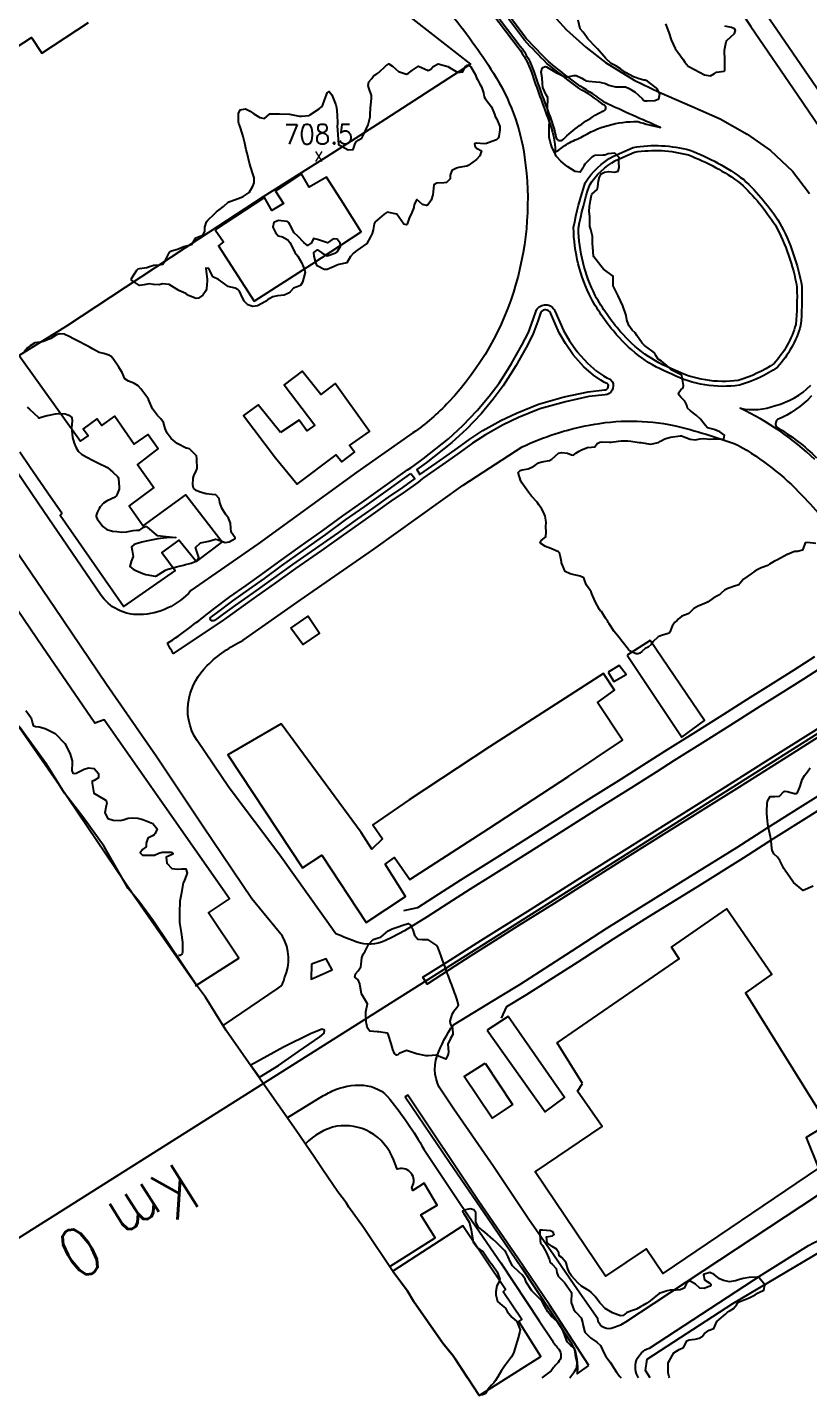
# Model space of a CAD drawing. Header units: metres. Extents: x 298520 to 308411, y 7433745 to 7450750.
# Drawn here: x 307827.6 to 307986, y 7433746.3 to 7434023.5 of the extents above; entities that cross this region are included whole.
import ezdxf
from ezdxf.enums import TextEntityAlignment as Align

# ---------------------------------------------------------------- set-up
doc = ezdxf.new("R2010")
doc.units = ezdxf.units.M
doc.header["$LTSCALE"] = 10
doc.linetypes.add('CONTINUO', pattern=[0])
for name, color, linetype in [('Area', 45, 'Continuous'), ('Area Verde e Lazer', 94, 'Continuous'), ('Curvas de Nivel 1m', 11, 'Continuous'), ('Edificações', 30, 'Continuous'), ('Linha Férrea', 251, 'TRACKS'), ('PLACA_KM', 45, 'Continuous'), ('Pontes e viadutos', 190, 'Continuous'), ('Pontos Cotados', 45, 'Continuous'), ('Vias Primárias', 230, 'Continuous')]:
    doc.layers.add(name, color=color, linetype=linetype)
doc.styles.add('ROMANS', font='romans', dxfattribs={"height": 0.2})
doc.styles.add('Style-STANDARD', font='STANDARD.shx')
doc.linetypes.add('TRACKS', pattern='A,0.15,[130,ltypeshp.shx,S=0.25,R=0,X=0,Y=0],0.15', length=0.3)

# ---------------------------------------------------------------- blocks, each defined once
blk = doc.blocks.new('ELVTXT_80')
at = {"layer": 'Pontos Cotados', "linetype": 'Continuous', "style": 'Style-STANDARD'}
for s, height, p in [('708.5', 4, (0, 4)), ('x', 3, (0, 0))]:
    blk.add_text(s, height=height, dxfattribs=at).set_placement(p, align=Align.MIDDLE_CENTER)

msp = doc.modelspace()

# ---------------------------------------------------------------- linework, layer by layer
at = {"layer": 'Area'}
msp.add_polyline3d([(307916.85, 7433749.95, 716.03), (307914.37, 7433753.79, 716.05), (307913.9, 7433754.4, 716.08), (307911.87, 7433756.95, 710.33), (307905.92, 7433765.46, 710.56), (307904.64, 7433767.64, 710.55), (307901.92, 7433771.24, 710.64), (307895.77, 7433780.43, 717.5), (307892.8, 7433784.55, 719.41), (307892.33, 7433785.31, 719.82), (307890.53, 7433787.65, 724.5), (307887.5, 7433792.05, 722.87), (307885.73, 7433794.72, 719.02), (307882.09, 7433800.03, 707.5), (307878.45, 7433805.22, 707.62), (307874.82, 7433810.43, 713.98), (307867.93, 7433820.3, 707.67), (307863.75, 7433827.04, 712.88), (307861.88, 7433829.47, 713.59), (307853.2, 7433842.43, 716.56), (307850.24, 7433846.51, 713.84), (307848.04, 7433849.07, 714.14), (307843.19, 7433857.61, 713.41), (307838.88, 7433863.61, 714.66), (307835.14, 7433868.41, 714.79), (307831.48, 7433874.23, 714.68), (307825.96, 7433881.88, 722.8)], dxfattribs=at)
at = {"layer": 'Area Verde e Lazer'}
for points in [[(307922.37, 7434026.47), (307927.53, 7434019.73, -0.082107), (307930.28, 7434014.58, 0.009656), (307933.8, 7434004.79, -0.049779), (307934.74, 7434001.32, 0.496197), (307936.01, 7434000.66, 0.040254), (307937, 7434001.56, -0.05942), (307944.18, 7434006.51, 0.843589), (307944.42, 7434007.85, 0.03449), (307939.39, 7434011.21, -0.010878), (307932.92, 7434016.2, -0.003733), (307928.36, 7434020.93), (307920.69, 7434031.28)], [(307986.54, 7433948.85, -0.10742), (307979.64, 7433944.05, 0.422898), (307979.58, 7433942.48, -0.064893), (307987.59, 7433936.3)]]:
    msp.add_lwpolyline(points, format="xyb", dxfattribs=at)
for points in [[(307946.85, 7433996.54), (307950.7, 7433998.24, -0.108449), (307961.6, 7433997.67, -0.068493), (307972.18, 7433991.91, -0.061974), (307979.24, 7433983.43, -0.081232), (307983.59, 7433970.93, -0.031935), (307983.37, 7433963.3, -0.111677), (307979.02, 7433955.45, -0.080114), (307971.73, 7433952.01, -0.15169), (307958.68, 7433954.15, -0.121981), (307947.88, 7433961.84, -0.052271), (307942.74, 7433969.18, -0.113308), (307939.34, 7433982.87, -0.035037), (307941.6, 7433991.59, -0.124435)], [(307938.13, 7433957.4), (307936.7, 7433959.51), (307935.42, 7433961.67), (307933.63, 7433965.68, 0.588712), (307931.72, 7433965.84), (307931.1, 7433964.02), (307930.09, 7433961.29), (307928.76, 7433958.68), (307926.64, 7433954.94), (307925.51, 7433953.12), (307924.08, 7433950.89), (307922.05, 7433948.17), (307919.58, 7433945.25), (307916.62, 7433942.14), (307913.66, 7433939.43), (307908.43, 7433935.31), (307906.55, 7433933.94), (307907.19, 7433932.96), (307912.01, 7433936.34), (307914.78, 7433938.27), (307917.3, 7433940.08), (307919.97, 7433941.83), (307923.6, 7433943.86), (307926.76, 7433945.38), (307931.21, 7433947.17), (307936.43, 7433948.66), (307941.29, 7433949.71), (307944.63, 7433950.06, 0.475378), (307945.35, 7433951.16), (307945.14, 7433951.39), (307944.62, 7433951.6), (307943.87, 7433952.08), (307942.36, 7433953.06), (307940.44, 7433954.78), (307938.26, 7433957.17)], [(307905.33, 7433933.11), (307906.13, 7433932.13), (307903.63, 7433930.34), (307900.76, 7433928.37), (307897.63, 7433926.13), (307894.57, 7433923.96), (307890.66, 7433921.22), (307886.69, 7433918.39), (307881.4, 7433914.71), (307877.07, 7433911.58), (307873.45, 7433909.06), (307869.81, 7433906.48), (307867.39, 7433904.72), (307866.28, 7433903.92), (307865.53, 7433903.38, -0.352816), (307864.83, 7433903.42, -0.535186), (307864.93, 7433904.1), (307866.25, 7433905.05), (307869.3, 7433907.37), (307872.54, 7433909.66), (307875.69, 7433911.84), (307879.17, 7433914.42), (307883.52, 7433917.56), (307888.11, 7433920.78), (307892.14, 7433923.73), (307896.03, 7433926.47), (307900.73, 7433929.81)]]:
    msp.add_lwpolyline(points, format="xyb", close=True, dxfattribs=at)
at = {"layer": 'Curvas de Nivel 1m', "flags": 128}
for points, elevation in [([(307987.42, 7433918.96), (307985.73, 7433919.18), (307985.31, 7433919.1), (307985.16, 7433918.69), (307984.76, 7433917.64), (307983.71, 7433917.37), (307983.11, 7433917.31), (307981.7, 7433916.75), (307981.66, 7433916.72), (307979.69, 7433915.65), (307979.07, 7433915.38), (307978.05, 7433914.77), (307977.84, 7433914.61), (307977.68, 7433914.53), (307976.39, 7433914.06), (307975.67, 7433913.72), (307975.1, 7433913.36), (307974.34, 7433912.81), (307973.65, 7433912.37), (307972.76, 7433911.71), (307972.02, 7433910.84), (307971.86, 7433910.61), (307971.63, 7433910.52), (307971.17, 7433910.38), (307969.62, 7433909.84), (307968.96, 7433909.54), (307968.24, 7433908.88), (307967.92, 7433908.57), (307967.61, 7433908.42), (307966.61, 7433907.89), (307965.59, 7433907.12), (307965.23, 7433906.92), (307963.58, 7433906.25), (307962.72, 7433905.8), (307961.9, 7433904.96), (307961.73, 7433904.79), (307961.56, 7433904.73), (307960.26, 7433904.27), (307959.54, 7433903.63), (307959.24, 7433903.29), (307958.89, 7433903), (307958.3, 7433902.23), (307957.88, 7433901.01), (307957.71, 7433900.81), (307957.51, 7433900.73), (307956.19, 7433900.34), (307955.5, 7433900.04), (307954.42, 7433899.05), (307954.04, 7433898.49), (307953.48, 7433897.99), (307952.85, 7433897.69), (307952.14, 7433897.07), (307951.77, 7433896.76), (307951.46, 7433896.63), (307951, 7433896.63), (307949.93, 7433897.1), (307949.47, 7433897.49), (307948.18, 7433899.12), (307947.5, 7433899.98), (307946.57, 7433901.14), (307945.53, 7433902.68), (307945.37, 7433902.99), (307945.27, 7433903.15), (307944.84, 7433903.86), (307944.03, 7433905.17), (307943.76, 7433905.37), (307943.57, 7433905.58), (307942.72, 7433907.19), (307942.06, 7433908.74), (307941.87, 7433909.2), (307941.62, 7433909.59), (307940.96, 7433910.54), (307940.72, 7433911.21), (307940.4, 7433911.98), (307939.64, 7433912.33), (307938.2, 7433912.69), (307937.65, 7433912.84), (307936.61, 7433913.26), (307935.88, 7433915.07), (307935.86, 7433915.27), (307935.69, 7433916.28), (307935.51, 7433917.08), (307935.3, 7433917.28), (307933.71, 7433917.95), (307932.66, 7433918.37), (307931.73, 7433918.94), (307931.57, 7433919.32), (307931.74, 7433919.58), (307932.73, 7433920.33), (307932.81, 7433921.31), (307932.73, 7433922.35), (307932.76, 7433923.31), (307932.59, 7433924.52), (307932.26, 7433925.32), (307931.81, 7433926.05), (307931.31, 7433926.82), (307930.93, 7433927.33), (307929.84, 7433928.57), (307929.21, 7433929.36), (307927.87, 7433931.25), (307927.79, 7433931.37), (307927.67, 7433931.57), (307927.13, 7433933.38), (307927.49, 7433933.78), (307927.9, 7433933.89), (307929.16, 7433934.11), (307929.91, 7433934.44), (307930.47, 7433934.79), (307931.24, 7433935.33), (307931.93, 7433935.54), (307933.46, 7433935.78), (307933.93, 7433936.03), (307935.25, 7433937.28), (307935.94, 7433937.43), (307937.08, 7433937.26), (307937.94, 7433936.9), (307938.32, 7433936.87), (307938.79, 7433937.24), (307939.48, 7433937.7), (307939.95, 7433937.94), (307941.16, 7433938.41), (307941.96, 7433938.47), (307942.63, 7433938.52), (307943.13, 7433939.19), (307943.65, 7433939.5), (307943.97, 7433939.54), (307945.65, 7433939.48), (307945.97, 7433939.49), (307947.42, 7433939.69), (307947.97, 7433939.74), (307949.31, 7433939.78), (307949.97, 7433939.71), (307951.61, 7433939.45), (307951.97, 7433939.4), (307953.96, 7433939.06), (307955.55, 7433939.45), (307955.97, 7433939.66), (307956.83, 7433940.18), (307957.99, 7433940.51), (307958.43, 7433940.56), (307959.99, 7433940.78), (307960.22, 7433940.75), (307961.98, 7433940.1), (307962.99, 7433939.94), (307963.98, 7433940.14), (307964.69, 7433940.22), (307965.98, 7433940.1), (307966.73, 7433940.15), (307967.98, 7433940.17), (307968.76, 7433940.11), (307968.96, 7433940.88), (307968, 7433941.56), (307966.83, 7433942.08), (307966.01, 7433942.26), (307965.46, 7433942.38), (307965.03, 7433942.92), (307964.03, 7433944.12), (307963.18, 7433944.95), (307962.05, 7433945.86), (307961.44, 7433946.35), (307961.27, 7433946.97), (307960.92, 7433947.83), (307960.08, 7433948.6), (307959.74, 7433948.99), (307959.61, 7433949.47), (307960.1, 7433950.06), (307960.56, 7433950.53), (307960.62, 7433950.98), (307960.53, 7433951.4), (307960.28, 7433952.99), (307960.14, 7433953.14), (307959.89, 7433953.24), (307958.15, 7433954.16), (307957.23, 7433955.02), (307956.17, 7433955.87), (307955.47, 7433956.33), (307954.98, 7433957.05), (307954.71, 7433957.57), (307954.19, 7433958), (307952.7, 7433959.08), (307952.21, 7433959.55), (307951.15, 7433961.1), (307950.8, 7433961.66), (307950.24, 7433962.16), (307949.55, 7433963.12), (307949.12, 7433964.27), (307949, 7433965.12), (307948.3, 7433967.13), (307947.36, 7433969.14), (307946.35, 7433971.15), (307946.37, 7433973.15), (307944.39, 7433974.51), (307943.84, 7433975.19), (307942.42, 7433977.03), (307942.37, 7433977.15), (307942.36, 7433977.2), (307942.24, 7433979), (307942.21, 7433979.2), (307942.17, 7433979.48), (307942.16, 7433981.2), (307941.84, 7433982.56), (307941.6, 7433983.21), (307941.65, 7433984.07), (307941.62, 7433985.21), (307941.52, 7433986.2), (307941.54, 7433987.22), (307941.79, 7433988.44), (307941.92, 7433989.21), (307942.03, 7433989.75), (307942.58, 7433990.22), (307943.13, 7433990.65), (307943.25, 7433991.19), (307943.39, 7433992.41), (307943.6, 7433993.19), (307943.93, 7433993.88), (307944.63, 7433994.18), (307945.5, 7433994.3), (307946.63, 7433994.22), (307947.39, 7433994.38), (307947.6, 7433995.14), (307947.52, 7433996.27), (307947.56, 7433997.14), (307946.67, 7433998.04), (307945.37, 7433997.87), (307944.67, 7433997.63), (307944.24, 7433997.61), (307942.67, 7433997.53), (307942.06, 7433997.21), (307940.65, 7433995.8), (307940.43, 7433995.44), (307940.36, 7433995.23), (307939.65, 7433994.22), (307938.63, 7433994.3), (307937.16, 7433995.26), (307936.65, 7433995.68), (307935.77, 7433996.4), (307934.92, 7433997.3), (307934.82, 7433997.45), (307934.67, 7433997.75), (307933.96, 7433999.31), (307933.59, 7434000.42), (307933.41, 7434001.31), (307933.38, 7434002.66), (307933.42, 7434003.31), (307933.44, 7434004.62), (307933.37, 7434005.31), (307933.07, 7434007.03), (307933.05, 7434007.32), (307933.14, 7434008.97), (307933.09, 7434009.32), (307932.81, 7434009.85), (307932.08, 7434011.33), (307932.03, 7434012.14), (307932, 7434013.33), (307931.75, 7434014.46), (307931.96, 7434015.33), (307932.61, 7434015.6), (307932.88, 7434015.52), (307933.21, 7434015.32), (307934.87, 7434014.33), (307936.62, 7434013.51), (307936.86, 7434013.46), (307938.37, 7434013.74), (307938.86, 7434013.78), (307940.02, 7434013.23), (307940.52, 7434012.9), (307940.85, 7434012.72), (307941.43, 7434012.63), (307942.85, 7434012.5), (307943.64, 7434012.39), (307944.84, 7434012.13), (307945.51, 7434011.84), (307946.84, 7434011.47), (307948.49, 7434011.48), (307948.84, 7434011.44), (307949.58, 7434011.12), (307950.82, 7434010.38), (307952.23, 7434009.09), (307952.48, 7434008.77), (307952.8, 7434008.65), (307953.23, 7434008.64), (307954.8, 7434008.7), (307955.65, 7434009.05), (307955.8, 7434010.06), (307955.28, 7434011.05), (307955.07, 7434011.29), (307954.84, 7434011.47), (307953.3, 7434012.63), (307952.85, 7434012.81), (307952.61, 7434012.84), (307951.66, 7434013.1), (307950.86, 7434013.35), (307950.49, 7434013.48), (307948.87, 7434014.39), (307947.87, 7434015.14), (307946.89, 7434015.76), (307945.96, 7434016.23), (307944.9, 7434017.18), (307943.16, 7434019.2), (307942.93, 7434019.46), (307941.24, 7434021.22), (307940.96, 7434021.6), (307940.25, 7434022.52), (307939.69, 7434023.24), (307939.29, 7434024.96)], 708), ([(307956.99, 7434024.23), (307957.44, 7434023.03), (307957.69, 7434022.3), (307958.11, 7434021.02), (307958.93, 7434019.23), (307959.06, 7434019.01), (307959.45, 7434018.47), (307960.53, 7434016.99), (307960.9, 7434016.44), (307961.58, 7434015.67), (307962.88, 7434014.96), (307964.87, 7434013.9), (307966.12, 7434013.67), (307966.87, 7434014.16), (307967.32, 7434014.46), (307968.88, 7434014.66), (307968.98, 7434014.79), (307969, 7434014.89), (307968.98, 7434016.81), (307968.98, 7434016.89), (307968.96, 7434018.85), (307968.96, 7434018.89), (307969.26, 7434020.57), (307969.41, 7434020.89), (307970.21, 7434021.63), (307970.97, 7434022.3), (307971.13, 7434022.87), (307970.98, 7434023.21), (307970.35, 7434023.51), (307968.99, 7434023.73)], 708), ([(307827.56, 7433946.57), (307828.04, 7433946.19), (307829.81, 7433944.54), (307829.92, 7433944.45), (307830.01, 7433944.44), (307830.1, 7433944.45), (307830.41, 7433944.54), (307831.64, 7433944.9), (307832.02, 7433944.96), (307833.32, 7433945.21), (307834.02, 7433945.31), (307835.27, 7433945.23), (307836.02, 7433944.99), (307836.66, 7433944.46), (307836.72, 7433943.75), (307836.6, 7433942.46), (307836.62, 7433941.83), (307836.8, 7433940.46), (307837.13, 7433939.29), (307837.43, 7433938.46), (307837.94, 7433937.66), (307838.57, 7433937.08), (307839.69, 7433936.42), (307839.92, 7433936.31), (307840.15, 7433936.19), (307841.91, 7433935.32), (307843.89, 7433934.38), (307844.96, 7433933.44), (307845.87, 7433932.55), (307846.03, 7433932.35), (307846.09, 7433932.13), (307846.25, 7433930.35), (307846.22, 7433929.97), (307845.83, 7433928.93), (307845.64, 7433928.54), (307845.44, 7433928.36), (307843.82, 7433927.59), (307843.08, 7433927.12), (307842.37, 7433926.39), (307842.15, 7433926.04), (307841.79, 7433925.21), (307841.55, 7433924.63), (307841.55, 7433924.4), (307841.77, 7433923.98), (307842.92, 7433922.39), (307843.75, 7433921.81), (307844.87, 7433921.48), (307845.74, 7433921.37), (307846.8, 7433921.28), (307847.74, 7433921.35), (307849.07, 7433921.63), (307849.75, 7433921.64), (307850.37, 7433921.67), (307851.24, 7433922.29), (307851.59, 7433922.44), (307851.75, 7433922.41), (307851.94, 7433922.28), (307853.74, 7433920.7), (307854.04, 7433920.56), (307855.73, 7433920.4), (307857.73, 7433920.21), (307855.87, 7433920.09), (307855.73, 7433920.08), (307854.08, 7433919.9), (307853.73, 7433919.85), (307852.4, 7433919.59), (307851.72, 7433919.44), (307850.8, 7433919.21), (307849.71, 7433918.91), (307849.26, 7433918.75), (307848.71, 7433918.31), (307848.9, 7433917.52), (307849.07, 7433916.31), (307848.64, 7433915.34), (307848.43, 7433914.32), (307849.08, 7433913.74), (307849.64, 7433913.48), (307851.03, 7433912.89), (307851.64, 7433912.7), (307853.56, 7433912.34), (307853.63, 7433912.34), (307853.79, 7433912.41), (307855.65, 7433913.59), (307856.09, 7433913.78), (307857.65, 7433914.16), (307857.86, 7433914.21), (307859.26, 7433914.59), (307859.66, 7433914.68), (307860.83, 7433915.01), (307861.67, 7433915.33), (307862.19, 7433915.64), (307862.35, 7433916.15), (307861.7, 7433918.16), (307862.75, 7433919.12), (307863.72, 7433919.33), (307864.4, 7433919.45), (307865.73, 7433919.82), (307866.09, 7433919.75), (307867.72, 7433919.18), (307868.5, 7433919.3), (307869.73, 7433919.97), (307869.78, 7433920.01), (307869.78, 7433920.06), (307869.73, 7433920.14), (307868.95, 7433921.28), (307868.86, 7433922.07), (307868.78, 7433923.09), (307868.37, 7433924.08), (307867.79, 7433924.92), (307867.04, 7433926.1), (307866.67, 7433927.25), (307866.49, 7433928.1), (307865.83, 7433928.85), (307865.04, 7433928.91), (307863.84, 7433929.01), (307862.63, 7433929.36), (307861.85, 7433929.7), (307861.33, 7433930.17), (307861.15, 7433930.87), (307861.25, 7433932.17), (307861.38, 7433932.66), (307861.89, 7433933.79), (307862.01, 7433934.04), (307862.04, 7433934.16), (307862, 7433936.08), (307862, 7433936.16), (307861.93, 7433936.73), (307860.51, 7433938.17), (307859.94, 7433938.25), (307859.85, 7433938.27), (307857.96, 7433939.22), (307856.77, 7433940.22), (307855.98, 7433941.3), (307855.67, 7433941.91), (307855.58, 7433942.24), (307855.22, 7433943.45), (307854.66, 7433944.25), (307854.02, 7433944.91), (307853.01, 7433946.27), (307852.21, 7433948.13), (307852.15, 7433948.28), (307852.06, 7433948.39), (307850.61, 7433950.29), (307850.1, 7433950.89), (307849.21, 7433951.42), (307848.11, 7433951.86), (307847.41, 7433952.34), (307846.86, 7433953.61), (307846.38, 7433954.35), (307846.14, 7433954.67), (307845, 7433956.37), (307844.63, 7433956.84), (307844.17, 7433957.14), (307843.13, 7433957.43), (307842.18, 7433957.67), (307840.83, 7433958.41), (307840.19, 7433958.8), (307839.46, 7433959.17), (307838.2, 7433959.79), (307836.85, 7433960.46), (307836.22, 7433960.8), (307835.07, 7433961.34), (307834.22, 7433961.45), (307833.52, 7433961.21), (307832.4, 7433960.52), (307832.28, 7433960.45), (307832.21, 7433960.41), (307830.88, 7433959.85), (307830.2, 7433959.76), (307829.15, 7433959.6), (307828.19, 7433959.03), (307827.94, 7433958.82), (307827.67, 7433958.58), (307826.96, 7433957.8)], 707), ([(307827.3, 7433885.1), (307827.73, 7433884.56), (307828.4, 7433883.67), (307828.68, 7433882.55), (307828.8, 7433882.08), (307829.27, 7433881.89), (307829.99, 7433881.81), (307831.26, 7433881.46), (307833.25, 7433880.5), (307835.22, 7433878.47), (307836.22, 7433876.46), (307836.72, 7433874.91), (307836.74, 7433874.45), (307836.61, 7433873), (307836.85, 7433872.45), (307837.15, 7433872.35), (307837.55, 7433872.44), (307839.16, 7433873.26), (307840.02, 7433873.55), (307841.16, 7433873.38), (307842.07, 7433872.39), (307842.04, 7433871.5), (307841.14, 7433870.97), (307840.75, 7433870.79), (307840.76, 7433870.4), (307841.1, 7433868.4), (307843.09, 7433867.25), (307843.61, 7433866.89), (307843.76, 7433866.37), (307843.62, 7433865.83), (307843.36, 7433864.38), (307843.96, 7433863.28), (307845.04, 7433862.9), (307846.52, 7433862.85), (307847.04, 7433863), (307848.03, 7433863.33), (307849.04, 7433863.37), (307850.05, 7433863.3), (307851.04, 7433863.04), (307853.03, 7433862.26), (307853.92, 7433861.15), (307853.52, 7433860.25), (307853.32, 7433859.94), (307853.01, 7433859.76), (307852.02, 7433859.24), (307851.72, 7433858.27), (307851.73, 7433857.52), (307850.97, 7433856.96), (307850.46, 7433856.29), (307850.96, 7433855.86), (307851.42, 7433855.82), (307852.96, 7433855.81), (307853.41, 7433855.8), (307854.25, 7433856.24), (307854.96, 7433856.42), (307856.77, 7433856.41), (307856.96, 7433856.36), (307857.1, 7433856.21), (307857.11, 7433856.06), (307856.96, 7433855.99), (307855.77, 7433855.4), (307855.87, 7433854.22), (307856.92, 7433853.1), (307858.16, 7433852.96), (307858.92, 7433853.09), (307859.77, 7433853.03), (307860.02, 7433852.17), (307859.48, 7433850.76), (307859.24, 7433850.18), (307859.17, 7433849.9), (307858.86, 7433848.19), (307858.56, 7433846.48), (307858.53, 7433846.19), (307858.49, 7433844.52), (307858.48, 7433844.19), (307858.44, 7433842.55), (307858.45, 7433842.19), (307858.77, 7433840.19), (307859.06, 7433838.19), (307859.1, 7433836.56), (307859.05, 7433836.19), (307859, 7433835.9), (307858.94, 7433835.74), (307858.51, 7433835.48), (307858.24, 7433835.48)], 708), ([(307986.9, 7433849.53), (307984.89, 7433848.68), (307982.91, 7433850.32), (307982.61, 7433850.7), (307981.82, 7433851.81), (307981.19, 7433852.72), (307980.94, 7433853.14), (307980.14, 7433854.73), (307979.65, 7433855.42), (307978.98, 7433856.03), (307978.6, 7433856.75), (307978.5, 7433857.25), (307978.37, 7433858.76), (307978.25, 7433859.53), (307978, 7433860.76), (307977.73, 7433862.08), (307977.63, 7433862.76), (307977.54, 7433864.3), (307977.51, 7433864.77), (307977.55, 7433866.31), (307977.62, 7433866.76), (307978.2, 7433867.68), (307979.12, 7433867.68), (307980.07, 7433867.78), (307980.94, 7433868.72), (307981.13, 7433868.8), (307981.65, 7433868.71), (307983.13, 7433868.29), (307983.49, 7433868.34), (307983.78, 7433868.69), (307984.2, 7433869.63), (307984.54, 7433870.69), (307984.7, 7433871.15), (307985.17, 7433871.97), (307985.67, 7433872.67), (307986.3, 7433873.55)], 708), ([(307937.58, 7433749.95), (307937.7, 7433750.14), (307938.55, 7433751.22), (307938.98, 7433751.95), (307939.05, 7433753.21), (307938.77, 7433754.23), (307938.65, 7433755.22), (307938.52, 7433755.97), (307937.78, 7433756.49), (307937.07, 7433757.24), (307936.55, 7433758.49), (307936.32, 7433759.24), (307935.82, 7433760.18), (307935.41, 7433760.83), (307935.05, 7433761.26), (307933.85, 7433762.37), (307933.11, 7433763.29), (307932.18, 7433765), (307932.05, 7433765.3), (307931.89, 7433765.56), (307930.15, 7433767.32), (307929.91, 7433767.57), (307928.75, 7433769.34), (307928.51, 7433769.91), (307927.95, 7433770.79), (307927.32, 7433771.36), (307925.97, 7433772.66), (307925.52, 7433773.38), (307925.05, 7433774.44), (307924.58, 7433775.39), (307924.35, 7433775.74), (307924.01, 7433776.08), (307922.64, 7433777.41), (307922.03, 7433777.98), (307920.34, 7433779.44), (307920.06, 7433779.66), (307919.05, 7433780.44), (307918.56, 7433781.46), (307918.55, 7433781.94), (307918.52, 7433783.46), (307918.1, 7433783.95), (307917.4, 7433784.18), (307916.1, 7433783.88), (307915.85, 7433783.74), (307915.94, 7433783.49), (307915.99, 7433783.39), (307916.09, 7433783.23), (307917.2, 7433781.48), (307917.59, 7433779.95), (307917.68, 7433779.47), (307918.02, 7433777.47), (307918.87, 7433776.31), (307920, 7433775.44), (307921.37, 7433773.43), (307921.97, 7433772.68), (307922.85, 7433771.41), (307923.39, 7433769.95), (307923.27, 7433769.41), (307922.77, 7433768.56), (307922.56, 7433767.41), (307922.55, 7433766.76), (307922.95, 7433765.41), (307923.87, 7433764.58), (307924.54, 7433764.06), (307924.9, 7433763.38), (307925.85, 7433762.27), (307926.87, 7433761.36), (307927.48, 7433759.69), (307927.44, 7433759.35), (307927.08, 7433758.07), (307926.88, 7433757.36), (307926.63, 7433756.5), (307926.31, 7433755.36), (307926.16, 7433754.96), (307925.75, 7433754.22), (307925.17, 7433753.38), (307924.56, 7433752.55), (307923.71, 7433751.4), (307922.97, 7433750.13), (307922.51, 7433749.41), (307922.15, 7433748.95), (307921.68, 7433748.44), (307921.21, 7433747.89), (307920.91, 7433747.43), (307920.39, 7433746.7), (307920.09, 7433746.57), (307919.66, 7433746.45)], 707), ([(307957.77, 7433749.95), (307957.7, 7433750.13), (307957.5, 7433750.99), (307957.48, 7433751.23), (307957.54, 7433752.99), (307957.59, 7433753.15), (307957.75, 7433753.49), (307958.69, 7433754.98), (307959.77, 7433755.68), (307960.63, 7433756.1), (307961.09, 7433756.95), (307961.31, 7433757.43), (307961.79, 7433757.62), (307962.96, 7433757.76), (307963.8, 7433757.98), (307964.4, 7433758.32), (307964.85, 7433758.9), (307965.82, 7433759.57), (307966.75, 7433759.95), (307967.18, 7433760.88), (307967.36, 7433761.36), (307967.84, 7433761.77), (307969.12, 7433762.85), (307969.49, 7433763.21), (307969.86, 7433763.45), (307970.72, 7433763.98), (307971.4, 7433764.82), (307971.58, 7433765.13), (307971.89, 7433765.31), (307972.93, 7433765.77), (307973.9, 7433766.18), (307975.14, 7433766.78), (307975.6, 7433767.09), (307975.91, 7433767.22), (307976.93, 7433767.74), (307977.08, 7433768.76), (307975.95, 7433770.21), (307975.53, 7433770.36), (307973.95, 7433770.25), (307972.69, 7433770.07), (307971.94, 7433769.87), (307971.17, 7433769.6), (307969.94, 7433769.41), (307968.74, 7433769.66), (307967.94, 7433770.03), (307966.84, 7433770.88), (307965.96, 7433771.31), (307964.7, 7433770.91), (307964.86, 7433769.83), (307965.94, 7433769.14), (307966.17, 7433768.89), (307966.14, 7433768.67), (307965.93, 7433768.51), (307964.78, 7433768.05), (307963.92, 7433768.14), (307963.04, 7433768.93), (307961.94, 7433769.52), (307961.5, 7433769.38), (307961.19, 7433768.95), (307960.77, 7433768.1), (307959.91, 7433767.76), (307959.16, 7433767.72), (307957.91, 7433767.7), (307957.31, 7433767.6), (307955.9, 7433767.13), (307955.82, 7433767.09), (307955.71, 7433767.01), (307953.89, 7433765.54), (307953.6, 7433765.33), (307953.16, 7433765.05), (307952.36, 7433764.57), (307951.88, 7433764.3), (307951.06, 7433763.88), (307949.87, 7433763.44), (307949.09, 7433763.09), (307948.37, 7433762.59), (307947.85, 7433762.53), (307946.25, 7433763.13), (307945.86, 7433763.31), (307944.74, 7433764.01), (307943.88, 7433764.92), (307943.69, 7433765.16), (307942.68, 7433766.39), (307942, 7433767.18), (307941.9, 7433767.27), (307941.6, 7433767.49), (307939.92, 7433768.49), (307939.17, 7433769.21), (307938.61, 7433769.89), (307937.95, 7433770.61), (307937.49, 7433771.23), (307937.18, 7433772.02), (307936.81, 7433773.24), (307935.99, 7433774.3), (307935.43, 7433774.69), (307935.38, 7433775.26), (307934.83, 7433776.09), (307934.02, 7433776.53), (307932.99, 7433777.29), (307932.83, 7433778.5), (307934.04, 7433778.72), (307934.38, 7433778.95), (307934.29, 7433779.28), (307934.2, 7433779.43), (307934.06, 7433779.54), (307933.63, 7433779.71), (307932.06, 7433779.84), (307931.49, 7433779.87), (307931.51, 7433779.31), (307931.55, 7433777.78), (307931.66, 7433777.3), (307932.02, 7433776.73), (307932.88, 7433775.29), (307933.44, 7433773.83), (307933.58, 7433773.28), (307933.98, 7433772.94), (307934.78, 7433772.09), (307934.92, 7433771.27), (307935.21, 7433770.53), (307935.94, 7433769.8), (307936.48, 7433769.24), (307937.9, 7433767.23), (307937.88, 7433765.23), (307938.37, 7433763.72), (307938.81, 7433763.22), (307939.85, 7433762.07), (307940.16, 7433761.2), (307940.24, 7433760.78), (307940.64, 7433759.19), (307941.8, 7433758.03), (307943.06, 7433757.17), (307943.78, 7433756.49), (307944.22, 7433755.6), (307944.38, 7433755.15), (307944.88, 7433754.27), (307945.74, 7433753.13), (307947.03, 7433751.12), (307947.7, 7433750.21), (307947.95, 7433749.95)], 707)]:
    msp.add_lwpolyline(points, dxfattribs=dict(at, elevation=elevation))
at = {"layer": 'Curvas de Nivel 1m', "elevation": 708, "flags": 128}
for points in [[(307916.89, 7434015.9), (307917.54, 7434015.5), (307918.46, 7434013.89), (307918.6, 7434013.49), (307918.66, 7434013.3), (307918.85, 7434012.94), (307919.37, 7434012.01), (307919.67, 7434011.48), (307920.05, 7434010.23), (307920.23, 7434009.47), (307920.41, 7434009.08), (307920.79, 7434008.63), (307921.72, 7434007.45), (307922.3, 7434005.91), (307922.47, 7434005.44), (307922.75, 7434004.91), (307923.39, 7434003.43), (307923.42, 7434002.74), (307923.21, 7434001.44), (307923.08, 7434001.06), (307922.7, 7434000.73), (307921.75, 7434000.39), (307920.69, 7434000), (307920.22, 7433999.94), (307918.69, 7434000.09), (307918.28, 7433999.9), (307918.32, 7433999.49), (307918.68, 7433999.04), (307919.67, 7433998.48), (307919.36, 7433997.48), (307918.66, 7433996.75), (307917.92, 7433996.23), (307916.98, 7433995.51), (307916.72, 7433995.43), (307916.64, 7433995.42), (307915.06, 7433995.11), (307914.63, 7433994.97), (307913.67, 7433994.51), (307913.33, 7433993.55), (307913.34, 7433992.82), (307912.6, 7433992.09), (307912.12, 7433992.04), (307910.6, 7433991.96), (307910.04, 7433991.59), (307909.87, 7433990.29), (307909.82, 7433989.59), (307909.48, 7433988.53), (307908.86, 7433987.61), (307908.54, 7433987.44), (307907.74, 7433987.62), (307906.55, 7433988.63), (307906.01, 7433987.64), (307905.93, 7433987.03), (307905.44, 7433985.65), (307905.11, 7433985.06), (307904.6, 7433983.66), (307904.49, 7433983.55), (307903.9, 7433983.67), (307902.52, 7433985.68), (307900.53, 7433986.1), (307899.92, 7433985.71), (307898.5, 7433984.46), (307898.1, 7433984.14), (307897.94, 7433983.74), (307897.72, 7433982.5), (307897.49, 7433981.74), (307897.15, 7433981.06), (307896.44, 7433979.75), (307894.43, 7433978.31), (307894.12, 7433978.09), (307893.74, 7433977.79), (307893.11, 7433977.1), (307892.4, 7433975.8), (307890.76, 7433975.45), (307890.4, 7433975.36), (307889.32, 7433974.9), (307888.38, 7433974.46), (307887.8, 7433974.44), (307886.39, 7433975.24), (307886.12, 7433975.87), (307885.73, 7433977.2), (307885.72, 7433977.88), (307886.43, 7433978.43), (307887.28, 7433977.86), (307888.42, 7433977.23), (307890.12, 7433977.82), (307890.43, 7433978.07), (307891.12, 7433979.13), (307891, 7433979.81), (307890.45, 7433980.6), (307889.62, 7433980.67), (307888.44, 7433979.85), (307886.45, 7433980.58), (307885.61, 7433980.72), (307885.2, 7433979.89), (307884.44, 7433979.35), (307883.69, 7433979.91), (307882.46, 7433981.21), (307881.71, 7433981.93), (307880.82, 7433983.61), (307880.64, 7433983.94), (307880.5, 7433984.09), (307880.24, 7433984.21), (307878.5, 7433984.39), (307878.18, 7433984.29), (307877.6, 7433983.98), (307877.41, 7433983.05), (307877.89, 7433981.98), (307878.46, 7433981.3), (307879.35, 7433981.07), (307880.45, 7433980.46), (307880.81, 7433979.94), (307881.2, 7433979.17), (307881.87, 7433977.93), (307882.42, 7433977.19), (307883.18, 7433975.91), (307883.82, 7433974.47), (307883.91, 7433973.9), (307883.61, 7433972.65), (307883.41, 7433971.91), (307883, 7433971.25), (307882.34, 7433970.97), (307881.55, 7433970.71), (307880.87, 7433969.93), (307880.59, 7433969.66), (307880.32, 7433969.51), (307879.65, 7433969.28), (307878.31, 7433969.11), (307877.35, 7433968.95), (307876.31, 7433968.33), (307875.89, 7433968), (307874.29, 7433967.12), (307873.36, 7433966.96), (307872.3, 7433967.29), (307871.54, 7433968.05), (307870.87, 7433969.5), (307870.63, 7433970.06), (307870.33, 7433970.38), (307869.74, 7433970.66), (307868.34, 7433971.01), (307866.85, 7433972.1), (307866.36, 7433972.43), (307865.24, 7433973), (307864.7, 7433974.14), (307864.38, 7433974.64), (307863.78, 7433974.75), (307863.87, 7433974.15), (307864.05, 7433972.45), (307864.04, 7433972.14), (307863.93, 7433970.54), (307863.82, 7433970.15), (307863.19, 7433969.28), (307862.31, 7433968.66), (307861.85, 7433968.62), (307860.31, 7433969.21), (307859.72, 7433969.59), (307858.32, 7433970.21), (307856.34, 7433971.42), (307855.01, 7433971.58), (307854.34, 7433971.33), (307853.21, 7433971.4), (307852.34, 7433971.59), (307851.28, 7433971.35), (307850.34, 7433971.21), (307848.76, 7433972.32), (307848.71, 7433972.67), (307849.81, 7433974.31), (307850.11, 7433974.58), (307850.38, 7433974.66), (307851.82, 7433974.85), (307852.38, 7433975.06), (307853.28, 7433975.38), (307854.39, 7433975.42), (307855.07, 7433975.58), (307855.53, 7433976.24), (307856.42, 7433977.95), (307856.55, 7433978.1), (307856.83, 7433978.23), (307858.03, 7433978.61), (307858.43, 7433978.74), (307859.34, 7433979.11), (307860.44, 7433979.4), (307861.01, 7433979.6), (307861.27, 7433980.17), (307861.76, 7433980.86), (307862.46, 7433981.18), (307863.21, 7433981.41), (307863.58, 7433982.15), (307863.59, 7433983.04), (307863.97, 7433984.15), (307864.21, 7433984.43), (307864.5, 7433984.71), (307865.23, 7433985.41), (307865.99, 7433986.12), (307866.53, 7433986.56), (307867.38, 7433987.25), (307868.35, 7433988.09), (307868.48, 7433988.15), (307868.54, 7433988.18), (307868.7, 7433988.24), (307870.55, 7433988.9), (307871.35, 7433989.26), (307872.56, 7433990.04), (307873.3, 7433991.32), (307873.62, 7433992.03), (307873.57, 7433993.06), (307873.28, 7433994.03), (307872.64, 7433996.04), (307872.16, 7433998.05), (307872, 7433998.71), (307871.69, 7434000.05), (307871.34, 7434001.41), (307871.16, 7434002.06), (307870.73, 7434003.37), (307870.56, 7434003.89), (307870.51, 7434004.06), (307870.44, 7434004.36), (307870.41, 7434006.07), (307870.77, 7434006.81), (307871.82, 7434007), (307872.77, 7434006.54), (307873.54, 7434006.03), (307874.75, 7434005.29), (307875.67, 7434005.09), (307876.76, 7434005.99), (307878.76, 7434005.97), (307880.76, 7434005.94), (307882.76, 7434005.55), (307883.16, 7434005.52), (307884.76, 7434005.65), (307884.88, 7434005.78), (307884.99, 7434005.9), (307886.77, 7434007.01), (307887.24, 7434007.4), (307887.51, 7434007.86), (307887.86, 7434008.8), (307888.25, 7434009.86), (307888.42, 7434010.25), (307888.81, 7434010.54), (307889.36, 7434009.84), (307889.77, 7434008.82), (307890.14, 7434007.83), (307890.27, 7434007.32), (307890.44, 7434005.82), (307890.5, 7434004.06), (307890.48, 7434003.82), (307890.44, 7434003.54), (307890.53, 7434001.82), (307890.68, 7433999.82), (307892.67, 7433998.74), (307893.67, 7433998.79), (307894.03, 7433999.79), (307894.2, 7434000.28), (307894.7, 7434000.69), (307895.4, 7434001.07), (307895.78, 7434001.76), (307896.73, 7434003.75), (307897.1, 7434005.4), (307897.14, 7434005.75), (307897.21, 7434007.31), (307897.22, 7434007.75), (307897.39, 7434009.15), (307897.4, 7434009.74), (307896.83, 7434011.27), (307896.69, 7434011.75), (307896.84, 7434012.5), (307897.43, 7434013.16), (307897.84, 7434013.74), (307898.45, 7434014.14), (307898.86, 7434014.4), (307900.28, 7434015.71), (307900.89, 7434016.13), (307901.66, 7434015.69), (307902.87, 7434014.55), (307904.46, 7434014.06), (307904.86, 7434014.21), (307905.68, 7434014.84), (307906.88, 7434015.63), (307908.87, 7434014.81), (307909.43, 7434015.05), (307909.91, 7434015.59), (307910.89, 7434016.15), (307912.88, 7434015.56), (307914.87, 7434014.39), (307915.88, 7434014.52), (307916.39, 7434015.52)], [(307910.62, 7433837.44), (307910.74, 7433837.16), (307911.34, 7433835.55), (307911.71, 7433834.55), (307912.08, 7433833.55), (307912.68, 7433831.94), (307912.78, 7433831.65), (307912.83, 7433831.54), (307913.33, 7433830.2), (307913.57, 7433829.53), (307914.14, 7433828.01), (307914.33, 7433827.51), (307914.41, 7433827.3), (307914.62, 7433826.73), (307914.97, 7433825.51), (307914.9, 7433825.2), (307914.59, 7433824.83), (307914, 7433824.1), (307913.66, 7433823.52), (307913.23, 7433822.2), (307913.41, 7433821.53), (307913.83, 7433820.81), (307913.85, 7433819.52), (307913.37, 7433818.67), (307912.88, 7433817.53), (307912.96, 7433816), (307912.89, 7433815.53), (307912.81, 7433815.21), (307912.47, 7433814.51), (307910.95, 7433815.08), (307910.48, 7433815.28), (307908.88, 7433815.18), (307908.48, 7433815.17), (307906.48, 7433815.61), (307904.49, 7433816.24), (307903.01, 7433815.65), (307902.75, 7433815.38), (307902.48, 7433815.33), (307902.05, 7433815.66), (307901.69, 7433816.47), (307901.36, 7433817.67), (307900.84, 7433819.37), (307900.67, 7433819.68), (307900.53, 7433819.8), (307898.88, 7433820.05), (307898.54, 7433820.06), (307897.02, 7433820.2), (307896.54, 7433820.8), (307896.35, 7433821.73), (307896.32, 7433821.97), (307896.21, 7433823.73), (307896.2, 7433824.11), (307896.6, 7433825.73), (307895.34, 7433827.74), (307895.1, 7433829.29), (307895.04, 7433829.75), (307894.66, 7433830.6), (307894, 7433831.09), (307894.12, 7433831.76), (307894.68, 7433832.37), (307895.23, 7433833.21), (307895.31, 7433833.74), (307895.4, 7433835.06), (307895.7, 7433835.74), (307896.1, 7433836.37), (307896.74, 7433837.73), (307897.71, 7433838.76), (307898.76, 7433839.05), (307899.25, 7433839.22), (307899.79, 7433839.69), (307900.78, 7433840.53), (307901.55, 7433840.9), (307902.79, 7433841.28), (307903.73, 7433841.65), (307904.8, 7433841.98), (307905.31, 7433841.62), (307905.73, 7433840.67), (307906.11, 7433839.62), (307906.76, 7433838.79), (307907.63, 7433838.73), (307908.76, 7433838.77), (307910.54, 7433837.56)]]:
    msp.add_lwpolyline(points, close=True, dxfattribs=at)
at = {"layer": 'Edificações'}
for points in [[(307900.81, 7434029.04), (307917.43, 7434016.06), (307900.23, 7434004.94), (307888.19, 7433997.24), (307875.39, 7433989.22)], [(307792.23, 7433997.92), (307828.48, 7434021.49), (307830.54, 7434018.32), (307840.04, 7434024.49)], [(307875.39, 7433989.22), (307862.55, 7433980.73), (307835.57, 7433962.97), (307825.95, 7433957.04), (307838.43, 7433939.67), (307839.94, 7433940.76), (307838.94, 7433942.15), (307841.78, 7433944.19), (307842.74, 7433942.85), (307845.35, 7433944.73), (307849.27, 7433939.07), (307852.09, 7433941.07), (307854.16, 7433938.21), (307849.93, 7433934.96), (307853.28, 7433930.31), (307848.27, 7433926.6), (307851.08, 7433922.51), (307859.72, 7433928.8), (307867.11, 7433919.29), (307861.81, 7433915.3), (307858.32, 7433919.62), (307854.91, 7433917.16), (307857.6, 7433913.47), (307847.13, 7433906.2), (307834.31, 7433924.63), (307834.63, 7433925.13), (307832.36, 7433928.31), (307828.17, 7433934.34), (307826.07, 7433937.45)], [(307861.68, 7433829.37), (307870.5, 7433834.97), (307864.32, 7433844.15), (307868.58, 7433846.97), (307855.05, 7433866.35), (307843.22, 7433883.23), (307841.28, 7433882.58), (307830.73, 7433898.03), (307816.9, 7433918.22), (307809.57, 7433929.12), (307807.53, 7433929.76), (307803.76, 7433936.05), (307806.99, 7433935.78), (307802.42, 7433942.93), (307791.77, 7433959.16), (307777.86, 7433981.2), (307765.67, 7433972.75), (307765.67, 7433972.75), (307788.14, 7433938.04), (307812.63, 7433900.86), (307834.11, 7433870.04), (307849.14, 7433847.79), (307861.88, 7433829.47)], [(307953.84, 7433749.95), (307952.89, 7433751.4), (307953.27, 7433753.72), (307970.59, 7433765), (307988.52, 7433775.62), (307991.21, 7433776.07), (307994.87, 7433775.92), (307999.13, 7433772.34), (308003.22, 7433766.65), (307998.72, 7433764.15), (308006.63, 7433752.41), (308002.98, 7433749.95)]]:
    msp.add_lwpolyline(points, dxfattribs=at)
for points in [[(307865.69, 7433982.51), (307867.4, 7433980.08), (307866.36, 7433979.26), (307873.59, 7433968.06), (307885.29, 7433975.54), (307895.26, 7433982.11), (307891.64, 7433987.9), (307888.29, 7433993.16), (307884.78, 7433991.17), (307883.21, 7433993.85), (307877.95, 7433990.31), (307879.52, 7433987.81), (307877.19, 7433986.39), (307875.69, 7433989.06)], [(307878.92, 7433941.42), (307874.43, 7433947.04), (307871.46, 7433944.9), (307877.92, 7433936.34), (307882.29, 7433931.01), (307890.19, 7433936.95), (307891.4, 7433935.48), (307893.95, 7433937.45), (307892.92, 7433938.82), (307896.96, 7433941.65), (307890.04, 7433951.37), (307887.1, 7433949.15), (307883.35, 7433953.89), (307879.69, 7433951.1), (307885.88, 7433942.92), (307884.29, 7433941.81), (307882.71, 7433943.95)], [(307881.01, 7433901.81), (307884.55, 7433904.27), (307886.86, 7433900.79), (307883.47, 7433898.52)], [(307949.19, 7433896.32), (307960.26, 7433879.73), (307964.84, 7433883.09), (307953.87, 7433899.31)], [(307945.32, 7433892.9), (307946.47, 7433891.04), (307948.98, 7433892.43), (307947.59, 7433894.22)], [(307900.14, 7433854.03), (307902.07, 7433855.37), (307905.14, 7433850.92), (307921.14, 7433861.23), (307937.36, 7433871.86), (307948.26, 7433879.1), (307943.16, 7433886.77), (307946.63, 7433889.27), (307944.42, 7433892.6), (307921.31, 7433877.77), (307905.02, 7433867.07), (307897.65, 7433861.98), (307899.62, 7433859.14), (307897.46, 7433857.03), (307895.26, 7433860.41), (307879.07, 7433882.46), (307868.24, 7433876.14), (307883.37, 7433853.25), (307887.29, 7433855.84), (307896.3, 7433842.2), (307904.26, 7433847.46), (307900.14, 7433854.03)], [(307940.13, 7433809.55), (307935.04, 7433817.81), (307959.76, 7433834.86), (307958.17, 7433837.17), (307969.42, 7433844.93), (307978.55, 7433831.69), (307973.15, 7433827.96), (307989.79, 7433801.29), (307985.51, 7433798.62), (307987.96, 7433792.43), (307956.41, 7433771.08), (307953.03, 7433776.07), (307944.84, 7433770.53), (307930.52, 7433791.69), (307944.12, 7433800.89), (307939.11, 7433808.01)], [(307920.81, 7433820.35), (307932.56, 7433803.81), (307936.48, 7433806.72), (307925.11, 7433823.13)], [(307920.43, 7433813.66), (307925.99, 7433805.32), (307921.82, 7433802.55), (307916.13, 7433811.01)]]:
    msp.add_lwpolyline(points, close=True, dxfattribs=at)
at = {"layer": 'Edificações', "elevation": 711.57}
msp.add_lwpolyline([(307901.08, 7433772.49), (307910.3, 7433778.34), (307907.4, 7433782.98), (307910.69, 7433784.92), (307908.08, 7433789.36), (307905.76, 7433787.91), (307905.57, 7433788.49), (307905.76, 7433788.98, 0.657378), (307902.57, 7433792.19), (307901.89, 7433794.03, 0.17685), (307897.06, 7433799.73, 0.157769), (307890.36, 7433800.93, 0.151601), (307883.95, 7433797.31, 1.768048)], format="xyb", dxfattribs=at)
at = {"layer": 'Edificações', "elevation": 714.43}
msp.add_lwpolyline([(307919.17, 7433746.34), (307931.73, 7433754.29), (307927.25, 7433761.37), (307927.87, 7433761.77), (307924.05, 7433767.34), (307924.55, 7433767.83), (307915.91, 7433780.76), (307901.69, 7433771.57), (307904.64, 7433767.64), (307905.92, 7433765.46), (307911.87, 7433756.95), (307912.97, 7433755.57), (307913.9, 7433754.4), (307914.37, 7433753.79)], close=True, dxfattribs=at)
at = {"layer": 'Linha Férrea', "flags": 128}
for points in [[(307828.85, 7434249.9), (307834.23, 7434241.31), (307842.03, 7434229.45), (307848.2, 7434219.47), (307854.25, 7434210.14), (307860.73, 7434199.82), (307867.75, 7434188.43), (307873.98, 7434178.61), (307884.34, 7434162.58), (307892.46, 7434150.09), (307899.19, 7434139.83), (307907.16, 7434127.59), (307914.33, 7434116.09), (307923.15, 7434102.87), (307931.9, 7434089.68), (307939.92, 7434077.03), (307949.02, 7434063.09), (307958.3, 7434047.77), (307966.82, 7434035.05), (307974.29, 7434023.7), (307983.77, 7434009.8), (307993.84, 7433994.99), (308005.8, 7433977.82), (308023.72, 7433952.16), (308030.71, 7433941.95), (308036.29, 7433933.66), (308056.2, 7433905.13), (308072.11, 7433879.77), (308083.12, 7433862.65), (308097.25, 7433840.53), (308105.93, 7433827.26), (308113.91, 7433814.38), (308123.82, 7433798.97), (308133.98, 7433783.36), (308142.76, 7433769.22), (308152.35, 7433754.77), (308155.38, 7433749.95)], [(307834.09, 7434249.9), (307846.87, 7434229.9), (307858.12, 7434211.84), (307865.94, 7434199.29), (307873.66, 7434187.24), (307881.95, 7434174.39), (307904.51, 7434139.04), (307929.28, 7434100.8), (307953.74, 7434063.42), (307974.09, 7434031.15), (307993.09, 7434003.3), (308013.84, 7433973.32), (308034.63, 7433945.63), (308043.68, 7433934.74), (308057.82, 7433908.86), (308071.35, 7433888.07), (308092.13, 7433855.93), (308111.83, 7433824.87), (308125.38, 7433803.41), (308139.08, 7433782.4), (308158.51, 7433752.51), (308160.16, 7433749.95)]]:
    msp.add_lwpolyline(points, dxfattribs=at)
at = {"layer": 'PLACA_KM', "linetype": 'CONTINUO'}
msp.add_polyline3d([(308047.24, 7433917.97, 0), (307812.94, 7433770.11, 0)], dxfattribs=at)
at = {"layer": 'Pontes e viadutos'}
for points in [[(307987.2, 7433896.01), (307982.98, 7433893.33), (307978.26, 7433890.33), (307974.13, 7433887.8), (307967.95, 7433883.87), (307963.05, 7433880.77), (307956.77, 7433876.84), (307953.08, 7433874.45), (307947.96, 7433871.23), (307941.34, 7433867.11), (307934.85, 7433863), (307927.48, 7433858.34), (307922.77, 7433855.35), (307919.57, 7433853.32), (307915.41, 7433850.78), (307910.86, 7433847.87), (307906.67, 7433845.17), (307903.86, 7433844.58)], [(307923.74, 7433822.82), (307924.83, 7433825.15), (307928.76, 7433827.53), (307939.24, 7433834.25), (307946.41, 7433838.89), (307953.36, 7433843.24), (307963.37, 7433849.43), (307972.78, 7433855.29), (307978.85, 7433859.18), (307985.58, 7433863.4), (307991.53, 7433867.14)]]:
    msp.add_lwpolyline(points, dxfattribs=at)
at = {"layer": 'Vias Primárias'}
for points in [[(307921.96, 7434026.18), (307927.13, 7434019.42, -0.082107), (307929.8, 7434014.42, 0.009656), (307933.33, 7434004.61, -0.071394), (307934.69, 7433998.22, 0.00118), (307936.84, 7433999.75, -0.049022), (307939.84, 7434001.21, -0.147614), (307951.34, 7434004.43, 0.025739), (307955.98, 7434003.23, -0.008136), (307944.67, 7434008.29, 0.033939), (307939.66, 7434011.63, -0.010801), (307933.26, 7434016.58, -0.003699), (307928.75, 7434021.25), (307921.1, 7434031.56)], [(307913.09, 7434026.76, -0.029085), (307922.11, 7434014.22, -0.106079), (307928.41, 7433997.23, -0.105974), (307926.66, 7433971.58, -0.119981), (307913, 7433947.6, -0.050627), (307905.78, 7433941.36), (307894.42, 7433933.39), (307874.38, 7433918.89), (307860.78, 7433909.41, -0.208434), (307850.4, 7433904.56, -0.254481), (307842.45, 7433908.62), (307829.93, 7433926.92), (307788.07, 7433988.7), (307777.66, 7434004.41), (307766.54, 7434021.2)], [(307867.29, 7433821.32), (307878.49, 7433828.87, 0.225312), (307879.75, 7433831, 0.239555), (307879.34, 7433839.4), (307873.13, 7433846.95), (307863.18, 7433861.7), (307853.75, 7433875.9), (307843.7, 7433890.43), (307833.1, 7433905.98), (307822.53, 7433921.6), (307810.3, 7433939.42), (307804.42, 7433949.23), (307793.98, 7433964.45), (307782.33, 7433981.52, 0.15029), (307778.96, 7433983.29, 0.193111), (307776.57, 7433982.81, -0.002396), (307774.94, 7433981.76), (307764.21, 7433974.89)], [(307987.24, 7433935.95, 0.082014), (307972.13, 7433946.35, 0.142318), (307979.26, 7433946.93, 0.139873), (307986.4, 7433951.02, 0.035924)], [(307989.16, 7433894.18), (307984.95, 7433891.51), (307980.22, 7433888.5), (307976.09, 7433885.97), (307969.92, 7433882.04), (307965.02, 7433878.94), (307958.74, 7433875.01), (307955.06, 7433872.63), (307949.93, 7433869.4), (307943.31, 7433865.28), (307936.82, 7433861.17), (307929.45, 7433856.51), (307924.74, 7433853.52), (307921.53, 7433851.48), (307917.37, 7433848.94), (307912.84, 7433846.05), (307908.64, 7433843.35), (307904.09, 7433840.52), (307901.67, 7433839.22), (307900.11, 7433838.49, -0.197991), (307894.44, 7433838.23, -0.013305), (307890.18, 7433839.89), (307878.78, 7433855.82), (307868.51, 7433869.47), (307862.04, 7433879.04, -0.206136), (307860.41, 7433887.64, -0.144885), (307864.06, 7433894.22, -0.082202), (307871.37, 7433899.36), (307882.89, 7433907.46), (307897.82, 7433917.82), (307915.96, 7433930.78), (307927.92, 7433938.52, -0.065698), (307941.56, 7433942.94, -0.099667), (307958.68, 7433942.88, -0.03254), (307971.65, 7433938.89, -0.077011), (307984.67, 7433928.69, -0.053939), (307992.62, 7433918.84)], [(307987.75, 7433786.89), (307954.58, 7433765.01), (307948.87, 7433761.23, -0.084951), (307945.98, 7433759.96, -0.459365), (307943.25, 7433761.89), (307939.16, 7433767.75), (307934.27, 7433774.89), (307929.3, 7433782.03), (307922.14, 7433792.77), (307914.07, 7433804.38), (307911.61, 7433807.99, -0.240599), (307910.71, 7433815.2, -0.06736), (307913.99, 7433821.49), (307923.53, 7433827.29), (307927.43, 7433829.66), (307937.89, 7433836.36), (307945.06, 7433841.01), (307952.04, 7433845.37), (307962.05, 7433851.56), (307971.44, 7433857.41), (307977.51, 7433861.3), (307984.24, 7433865.52), (307990.19, 7433869.26)], [(307951.52, 7433749.95, -0.500237), (307953.72, 7433755.96), (307976.54, 7433770.9), (307985.98, 7433776.76, -0.21572), (307994.61, 7433777.89, -0.207771), (308003.27, 7433770.54), (308009.21, 7433761.44), (308015.87, 7433751.71), (308017.04, 7433749.95)]]:
    msp.add_lwpolyline(points, format="xyb", dxfattribs=at)
for points in [[(307932.9, 7434027.4), (307936.86, 7434023.09), (307940.84, 7434019.5), (307944.82, 7434016.39), (307950.6, 7434012.82), (307955.71, 7434010.41), (307962.37, 7434007.5), (307968.07, 7434005.02), (307973.51, 7434001.88), (307978.28, 7433998.57), (307982.7, 7433994.4), (307986.18, 7433989.85)], [(307992.88, 7433882.89), (307983.42, 7433876.89), (307971.87, 7433869.6), (307957.17, 7433860.42), (307949.23, 7433855.39), (307944.42, 7433852.39), (307938.88, 7433848.9), (307934.37, 7433846.04), (307927.13, 7433841.49), (307922.43, 7433838.57), (307917.54, 7433835.41), (307913.12, 7433832.61), (307908.67, 7433829.7), (307907.79, 7433831.1), (307912.65, 7433834.18), (307919.53, 7433838.54), (307929.62, 7433844.85), (307940.32, 7433851.61), (307948.65, 7433856.82), (307958.79, 7433863.18), (307967.84, 7433868.86), (307978, 7433875.27), (307985.94, 7433880.24), (307996.5, 7433886.91)]]:
    msp.add_lwpolyline(points, dxfattribs=at)
for points in [[(307946.41, 7433997.44), (307950.41, 7433999.2, -0.110119), (307961.91, 7433998.63, -0.069079), (307972.82, 7433992.68, -0.062496), (307980.1, 7433983.94, -0.081871), (307984.59, 7433971.04, -0.03261), (307984.36, 7433963.11, -0.114259), (307979.68, 7433954.7, -0.081953), (307971.94, 7433951.03, -0.151994), (307958.27, 7433953.24, -0.122297), (307947.07, 7433961.25, -0.058038), (307941.89, 7433968.64, -0.114891), (307938.34, 7433982.95, -0.035885), (307940.69, 7433992.02, -0.127202)], [(307905.34, 7433934.26), (307906, 7433934.76), (307907.83, 7433936.11), (307913.01, 7433940.2), (307915.92, 7433942.85), (307918.83, 7433945.92), (307921.26, 7433948.79), (307923.26, 7433951.46), (307924.67, 7433953.65), (307925.78, 7433955.45), (307927.88, 7433959.15), (307929.17, 7433961.69), (307930.16, 7433964.35), (307930.81, 7433966.27, -0.613926), (307934.54, 7433966.09), (307936.31, 7433962.13), (307937.54, 7433960.05), (307938.97, 7433957.93), (307939.07, 7433957.77), (307941.14, 7433955.49), (307942.97, 7433953.86), (307944.41, 7433952.92), (307945.07, 7433952.5), (307945.73, 7433952.24), (307946.21, 7433951.7, -0.518377), (307944.73, 7433949.06), (307941.45, 7433948.72), (307936.68, 7433947.69), (307931.53, 7433946.22), (307927.17, 7433944.46), (307924.06, 7433942.98), (307920.49, 7433940.97), (307917.87, 7433939.26), (307915.35, 7433937.45), (307912.58, 7433935.52), (307907.74, 7433932.14), (307907.16, 7433931.68), (307906.77, 7433931.35), (307904.2, 7433929.52), (307901.33, 7433927.55), (307898.21, 7433925.31), (307895.15, 7433923.14), (307891.24, 7433920.41), (307887.27, 7433917.57), (307881.98, 7433913.89), (307877.65, 7433910.76), (307874.02, 7433908.24), (307870.4, 7433905.67), (307867.98, 7433903.91), (307866.87, 7433903.1), (307857.17, 7433896.7, -0.011616), (307856.05, 7433898.74, 0.02199), (307864.4, 7433904.95), (307865.66, 7433905.85), (307868.7, 7433908.18), (307871.97, 7433910.48), (307875.11, 7433912.66), (307878.58, 7433915.22), (307882.94, 7433918.38), (307887.52, 7433921.59), (307891.56, 7433924.54), (307895.45, 7433927.28), (307900.15, 7433930.63), (307904.69, 7433933.88)]]:
    msp.add_lwpolyline(points, format="xyb", close=True, dxfattribs=at)
for points in [[(307885.25, 7433833.73), (307885.15, 7433830.73), (307889.38, 7433832.6), (307888.2, 7433834.81)], [(307874.7, 7433810.84), (307878.5, 7433813.19), (307882.61, 7433816.07), (307886.89, 7433819.02), (307887.81, 7433819.8), (307887.85, 7433820.35), (307887.37, 7433820.55), (307885.14, 7433819.7), (307879.53, 7433816.96), (307872.92, 7433813.3)], [(307941.46, 7433752.47), (307933.44, 7433764.74), (307927.05, 7433774.19), (307919.11, 7433785.68), (307904.73, 7433807.18), (307904.22, 7433806.85), (307913.22, 7433793.66), (307921.04, 7433782.25), (307927.75, 7433772.29), (307933.62, 7433763.53), (307937.79, 7433757.08), (307938.67, 7433755.39), (307938.98, 7433753.7), (307939.12, 7433752.13), (307939.07, 7433750.74)]]:
    msp.add_lwpolyline(points, close=True, dxfattribs=at)
at = {"layer": 'Vias Primárias', "elevation": 707.56}
msp.add_lwpolyline([(307880.27, 7433802.62), (307886.64, 7433806.53, -0.026601), (307889.36, 7433808.01, -0.128644), (307895.74, 7433809.22, -0.210644), (307901.11, 7433806.41, -0.038266), (307907.99, 7433796.27), (307915.53, 7433784.92), (307923.57, 7433773.22), (307931.35, 7433761.5), (307933.97, 7433757.56, 0.027145), (307935.32, 7433755.75, -0.388835), (307935.2, 7433753.08, 0.054604), (307933.8, 7433751.36), (307931.89, 7433749.95)], format="xyb", dxfattribs=at)

# ---------------------------------------------------------------- block references
at = {"layer": 'Pontos Cotados', "linetype": 'Continuous'}
msp.add_blockref('ELVTXT_80', (307886.66, 7433997.87, 708.45), dxfattribs=at)

# ---------------------------------------------------------------- texts
at = {"layer": 'PLACA_KM', "style": 'ROMANS', "width": 0.8}
msp.add_text('Km 0', height=10, rotation=212.2562, dxfattribs=at).set_placement((307857.96, 7433793.77))

doc.saveas('drawing.dxf')
